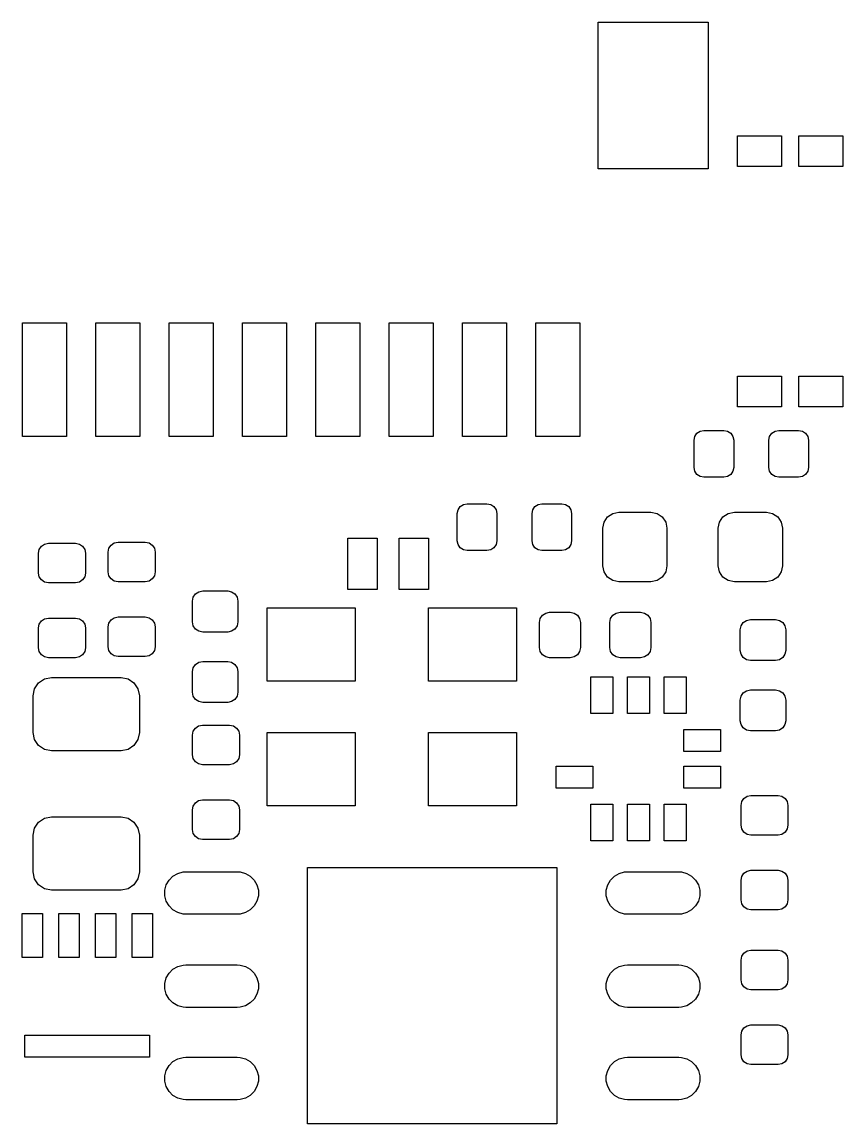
# Model space of a CAD drawing. Extents: x 49.4 to 78.6, y -125.1 to -97.7.
# Drawn here: x 59.25 to 70.45, y -113.29 to -98.26 of the extents above; entities that cross this region are included whole.
import ezdxf

# ---------------------------------------------------------------- set-up
doc = ezdxf.new("R2010")
doc.units = 0
doc.layers.add('BLACK', color=7, linetype='CONTINUOUS')

msp = doc.modelspace()

# ---------------------------------------------------------------- linework, layer by layer
at = {"layer": 'BLACK', "linetype": 'CONTINUOUS'}
for p, q in [((67.11, -100.26), (67.11, -98.26)), ((67.11, -98.26), (68.61, -98.26)), ((68.61, -98.26), (68.61, -100.26)), ((69.01, -100.23), (69.01, -99.81)), ((69.01, -99.81), (69.61, -99.81)), ((69.61, -99.81), (69.61, -100.23)), ((69.85, -100.23), (69.85, -99.81)), ((69.85, -99.81), (70.45, -99.81)), ((70.45, -99.81), (70.45, -100.23)), ((69.61, -100.23), (69.01, -100.23)), ((70.45, -100.23), (69.85, -100.23)), ((68.61, -100.26), (67.11, -100.26)), ((59.26, -103.915), (59.26, -102.365)), ((59.26, -102.365), (59.86, -102.365)), ((59.86, -102.365), (59.86, -103.915)), ((60.26, -103.915), (60.26, -102.365)), ((60.26, -102.365), (60.86, -102.365)), ((60.86, -102.365), (60.86, -103.915)), ((61.26, -103.915), (61.26, -102.365)), ((61.26, -102.365), (61.86, -102.365)), ((61.86, -102.365), (61.86, -103.915)), ((62.26, -103.915), (62.26, -102.365)), ((62.26, -102.365), (62.86, -102.365)), ((62.86, -102.365), (62.86, -103.915)), ((63.26, -103.915), (63.26, -102.365)), ((63.26, -102.365), (63.86, -102.365)), ((63.86, -102.365), (63.86, -103.915)), ((64.26, -103.915), (64.26, -102.365)), ((64.26, -102.365), (64.86, -102.365)), ((64.86, -102.365), (64.86, -103.915)), ((65.26, -103.915), (65.26, -102.365)), ((65.26, -102.365), (65.86, -102.365)), ((65.86, -102.365), (65.86, -103.915)), ((66.26, -103.915), (66.26, -102.365)), ((66.26, -102.365), (66.86, -102.365)), ((66.86, -102.365), (66.86, -103.915)), ((69.01, -103.51), (69.01, -103.09)), ((69.01, -103.09), (69.61, -103.09)), ((69.61, -103.09), (69.61, -103.51)), ((69.85, -103.51), (69.85, -103.09)), ((69.85, -103.09), (70.45, -103.09)), ((70.45, -103.09), (70.45, -103.51)), ((69.61, -103.51), (69.01, -103.51)), ((70.45, -103.51), (69.85, -103.51)), ((68.459541, -103.869541), (68.503338, -103.840276)), ((68.503338, -103.840276), (68.555, -103.83)), ((68.555, -103.83), (68.825, -103.83)), ((68.825, -103.83), (68.876662, -103.840276)), ((68.876662, -103.840276), (68.920459, -103.869541)), ((69.479541, -103.869541), (69.523338, -103.840276)), ((69.523338, -103.840276), (69.575, -103.83)), ((69.575, -103.83), (69.845, -103.83)), ((69.845, -103.83), (69.896662, -103.840276)), ((69.896662, -103.840276), (69.940459, -103.869541)), ((59.86, -103.915), (59.26, -103.915)), ((60.86, -103.915), (60.26, -103.915)), ((61.86, -103.915), (61.26, -103.915)), ((62.86, -103.915), (62.26, -103.915)), ((63.86, -103.915), (63.26, -103.915)), ((64.86, -103.915), (64.26, -103.915)), ((65.86, -103.915), (65.26, -103.915)), ((66.86, -103.915), (66.26, -103.915)), ((68.42, -103.965), (68.430276, -103.913338)), ((68.42, -104.335), (68.42, -103.965)), ((68.430276, -103.913338), (68.459541, -103.869541)), ((68.920459, -103.869541), (68.949724, -103.913338)), ((68.949724, -103.913338), (68.96, -103.965)), ((68.96, -103.965), (68.96, -104.335)), ((69.44, -103.965), (69.450276, -103.913338)), ((69.44, -104.335), (69.44, -103.965)), ((69.450276, -103.913338), (69.479541, -103.869541)), ((69.940459, -103.869541), (69.969724, -103.913338)), ((69.969724, -103.913338), (69.98, -103.965)), ((69.98, -103.965), (69.98, -104.335)), ((68.430276, -104.386662), (68.42, -104.335)), ((68.459541, -104.430459), (68.430276, -104.386662)), ((68.503338, -104.459724), (68.459541, -104.430459)), ((68.920459, -104.430459), (68.876662, -104.459724)), ((68.949724, -104.386662), (68.920459, -104.430459)), ((68.96, -104.335), (68.949724, -104.386662)), ((69.450276, -104.386662), (69.44, -104.335)), ((69.479541, -104.430459), (69.450276, -104.386662)), ((69.523338, -104.459724), (69.479541, -104.430459)), ((69.940459, -104.430459), (69.896662, -104.459724)), ((69.969724, -104.386662), (69.940459, -104.430459)), ((69.98, -104.335), (69.969724, -104.386662)), ((68.555, -104.47), (68.503338, -104.459724)), ((68.825, -104.47), (68.555, -104.47)), ((68.876662, -104.459724), (68.825, -104.47)), ((69.575, -104.47), (69.523338, -104.459724)), ((69.845, -104.47), (69.575, -104.47)), ((69.896662, -104.459724), (69.845, -104.47)), ((65.200276, -104.913338), (65.229541, -104.869541)), ((65.229541, -104.869541), (65.273338, -104.840276)), ((65.273338, -104.840276), (65.325, -104.83)), ((65.325, -104.83), (65.595, -104.83)), ((65.595, -104.83), (65.646662, -104.840276)), ((65.646662, -104.840276), (65.690459, -104.869541)), ((65.690459, -104.869541), (65.719724, -104.913338)), ((66.220276, -104.913338), (66.249541, -104.869541)), ((66.249541, -104.869541), (66.293338, -104.840276)), ((66.293338, -104.840276), (66.345, -104.83)), ((66.345, -104.83), (66.615, -104.83)), ((66.615, -104.83), (66.666662, -104.840276)), ((66.666662, -104.840276), (66.710459, -104.869541)), ((66.710459, -104.869541), (66.739724, -104.913338)), ((65.19, -104.965), (65.200276, -104.913338)), ((65.19, -105.335), (65.19, -104.965)), ((65.719724, -104.913338), (65.73, -104.965)), ((65.73, -104.965), (65.73, -105.335)), ((66.21, -104.965), (66.220276, -104.913338)), ((66.21, -105.335), (66.21, -104.965)), ((66.739724, -104.913338), (66.75, -104.965)), ((66.75, -104.965), (66.75, -105.335)), ((67.191651, -105.080038), (67.23907, -105.00907)), ((67.23907, -105.00907), (67.310038, -104.961651)), ((67.310038, -104.961651), (67.39375, -104.945)), ((67.39375, -104.945), (67.83125, -104.945)), ((67.83125, -104.945), (67.914962, -104.961651)), ((67.914962, -104.961651), (67.98593, -105.00907)), ((67.98593, -105.00907), (68.033349, -105.080038)), ((68.766651, -105.080038), (68.81407, -105.00907)), ((68.81407, -105.00907), (68.885038, -104.961651)), ((68.885038, -104.961651), (68.96875, -104.945)), ((68.96875, -104.945), (69.40625, -104.945)), ((69.40625, -104.945), (69.489962, -104.961651)), ((69.489962, -104.961651), (69.56093, -105.00907)), ((69.56093, -105.00907), (69.608349, -105.080038)), ((67.175, -105.16375), (67.191651, -105.080038)), ((67.175, -105.67625), (67.175, -105.16375)), ((68.033349, -105.080038), (68.05, -105.16375)), ((68.05, -105.16375), (68.05, -105.67625)), ((68.75, -105.16375), (68.766651, -105.080038)), ((68.75, -105.67625), (68.75, -105.16375)), ((69.608349, -105.080038), (69.625, -105.16375)), ((69.625, -105.16375), (69.625, -105.67625)), ((60.513338, -105.365276), (60.565, -105.355)), ((60.565, -105.355), (60.935, -105.355)), ((60.935, -105.355), (60.986662, -105.365276)), ((63.7, -106), (63.7, -105.3)), ((63.7, -105.3), (64.1, -105.3)), ((64.1, -105.3), (64.1, -106)), ((64.4, -106), (64.4, -105.3)), ((64.4, -105.3), (64.8, -105.3)), ((64.8, -105.3), (64.8, -106)), ((65.200276, -105.386662), (65.19, -105.335)), ((65.73, -105.335), (65.719724, -105.386662)), ((66.220276, -105.386662), (66.21, -105.335)), ((66.75, -105.335), (66.739724, -105.386662)), ((59.48, -105.505), (59.490276, -105.453338)), ((59.48, -105.775), (59.48, -105.505)), ((59.490276, -105.453338), (59.519541, -105.409541)), ((59.519541, -105.409541), (59.563338, -105.380276)), ((59.563338, -105.380276), (59.615, -105.37)), ((59.615, -105.37), (59.985, -105.37)), ((59.985, -105.37), (60.036662, -105.380276)), ((60.036662, -105.380276), (60.080459, -105.409541)), ((60.080459, -105.409541), (60.109724, -105.453338)), ((60.109724, -105.453338), (60.12, -105.505)), ((60.12, -105.505), (60.12, -105.775)), ((60.43, -105.49), (60.440276, -105.438338)), ((60.43, -105.76), (60.43, -105.49)), ((60.440276, -105.438338), (60.469541, -105.394541)), ((60.469541, -105.394541), (60.513338, -105.365276)), ((60.986662, -105.365276), (61.030459, -105.394541)), ((61.030459, -105.394541), (61.059724, -105.438338)), ((61.059724, -105.438338), (61.07, -105.49)), ((61.07, -105.49), (61.07, -105.76)), ((65.229541, -105.430459), (65.200276, -105.386662)), ((65.273338, -105.459724), (65.229541, -105.430459)), ((65.325, -105.47), (65.273338, -105.459724)), ((65.595, -105.47), (65.325, -105.47)), ((65.646662, -105.459724), (65.595, -105.47)), ((65.690459, -105.430459), (65.646662, -105.459724)), ((65.719724, -105.386662), (65.690459, -105.430459)), ((66.249541, -105.430459), (66.220276, -105.386662)), ((66.293338, -105.459724), (66.249541, -105.430459)), ((66.345, -105.47), (66.293338, -105.459724)), ((66.615, -105.47), (66.345, -105.47)), ((66.666662, -105.459724), (66.615, -105.47)), ((66.710459, -105.430459), (66.666662, -105.459724)), ((66.739724, -105.386662), (66.710459, -105.430459)), ((59.490276, -105.826662), (59.48, -105.775)), ((60.12, -105.775), (60.109724, -105.826662)), ((60.440276, -105.811662), (60.43, -105.76)), ((61.07, -105.76), (61.059724, -105.811662)), ((67.191651, -105.759962), (67.175, -105.67625)), ((67.23907, -105.83093), (67.191651, -105.759962)), ((68.033349, -105.759962), (67.98593, -105.83093)), ((68.05, -105.67625), (68.033349, -105.759962)), ((68.766651, -105.759962), (68.75, -105.67625)), ((68.81407, -105.83093), (68.766651, -105.759962)), ((69.608349, -105.759962), (69.56093, -105.83093)), ((69.625, -105.67625), (69.608349, -105.759962)), ((59.519541, -105.870459), (59.490276, -105.826662)), ((59.563338, -105.899724), (59.519541, -105.870459)), ((59.615, -105.91), (59.563338, -105.899724)), ((59.985, -105.91), (59.615, -105.91)), ((60.036662, -105.899724), (59.985, -105.91)), ((60.080459, -105.870459), (60.036662, -105.899724)), ((60.109724, -105.826662), (60.080459, -105.870459)), ((60.469541, -105.855459), (60.440276, -105.811662)), ((60.513338, -105.884724), (60.469541, -105.855459)), ((60.565, -105.895), (60.513338, -105.884724)), ((60.935, -105.895), (60.565, -105.895)), ((60.986662, -105.884724), (60.935, -105.895)), ((61.030459, -105.855459), (60.986662, -105.884724)), ((61.059724, -105.811662), (61.030459, -105.855459)), ((67.310038, -105.878349), (67.23907, -105.83093)), ((67.39375, -105.895), (67.310038, -105.878349)), ((67.83125, -105.895), (67.39375, -105.895)), ((67.914962, -105.878349), (67.83125, -105.895)), ((67.98593, -105.83093), (67.914962, -105.878349)), ((68.885038, -105.878349), (68.81407, -105.83093)), ((68.96875, -105.895), (68.885038, -105.878349)), ((69.40625, -105.895), (68.96875, -105.895)), ((69.489962, -105.878349), (69.40625, -105.895)), ((69.56093, -105.83093), (69.489962, -105.878349)), ((61.58, -106.16), (61.590657, -106.106424)), ((61.590657, -106.106424), (61.621005, -106.061005)), ((61.621005, -106.061005), (61.666424, -106.030657)), ((61.666424, -106.030657), (61.72, -106.02)), ((61.72, -106.02), (62.06, -106.02)), ((62.06, -106.02), (62.113576, -106.030657)), ((62.113576, -106.030657), (62.158995, -106.061005)), ((62.158995, -106.061005), (62.189343, -106.106424)), ((62.189343, -106.106424), (62.2, -106.16)), ((64.1, -106), (63.7, -106)), ((64.8, -106), (64.4, -106)), ((61.58, -106.44), (61.58, -106.16)), ((62.2, -106.16), (62.2, -106.44)), ((62.6, -107.25), (62.6, -106.25)), ((62.6, -106.25), (63.8, -106.25)), ((63.8, -106.25), (63.8, -107.25)), ((64.8, -107.25), (64.8, -106.25)), ((64.8, -106.25), (66, -106.25)), ((66, -106.25), (66, -107.25)), ((59.519541, -106.429541), (59.563338, -106.400276)), ((59.563338, -106.400276), (59.615, -106.39)), ((59.615, -106.39), (59.985, -106.39)), ((59.985, -106.39), (60.036662, -106.400276)), ((60.036662, -106.400276), (60.080459, -106.429541)), ((60.469541, -106.414541), (60.513338, -106.385276)), ((60.513338, -106.385276), (60.565, -106.375)), ((60.565, -106.375), (60.935, -106.375)), ((60.935, -106.375), (60.986662, -106.385276)), ((60.986662, -106.385276), (61.030459, -106.414541)), ((66.31, -106.45), (66.320657, -106.396424)), ((66.320657, -106.396424), (66.351005, -106.351005)), ((66.351005, -106.351005), (66.396424, -106.320657)), ((66.396424, -106.320657), (66.45, -106.31)), ((66.45, -106.31), (66.73, -106.31)), ((66.73, -106.31), (66.783576, -106.320657)), ((66.783576, -106.320657), (66.828995, -106.351005)), ((66.828995, -106.351005), (66.859343, -106.396424)), ((66.859343, -106.396424), (66.87, -106.45)), ((67.27, -106.45), (67.280657, -106.396424)), ((67.280657, -106.396424), (67.311005, -106.351005)), ((67.311005, -106.351005), (67.356424, -106.320657)), ((67.356424, -106.320657), (67.41, -106.31)), ((67.41, -106.31), (67.69, -106.31)), ((67.69, -106.31), (67.743576, -106.320657)), ((67.743576, -106.320657), (67.788995, -106.351005)), ((67.788995, -106.351005), (67.819343, -106.396424)), ((67.819343, -106.396424), (67.83, -106.45)), ((69.136424, -106.420657), (69.19, -106.41)), ((69.19, -106.41), (69.53, -106.41)), ((69.53, -106.41), (69.583576, -106.420657)), ((59.48, -106.525), (59.490276, -106.473338)), ((59.48, -106.795), (59.48, -106.525)), ((59.490276, -106.473338), (59.519541, -106.429541)), ((60.080459, -106.429541), (60.109724, -106.473338)), ((60.109724, -106.473338), (60.12, -106.525)), ((60.12, -106.525), (60.12, -106.795)), ((60.43, -106.51), (60.440276, -106.458338)), ((60.43, -106.78), (60.43, -106.51)), ((60.440276, -106.458338), (60.469541, -106.414541)), ((61.030459, -106.414541), (61.059724, -106.458338)), ((61.059724, -106.458338), (61.07, -106.51)), ((61.07, -106.51), (61.07, -106.78)), ((61.590657, -106.493576), (61.58, -106.44)), ((61.621005, -106.538995), (61.590657, -106.493576)), ((61.666424, -106.569343), (61.621005, -106.538995)), ((62.158995, -106.538995), (62.113576, -106.569343)), ((62.189343, -106.493576), (62.158995, -106.538995)), ((62.2, -106.44), (62.189343, -106.493576)), ((66.31, -106.79), (66.31, -106.45)), ((66.87, -106.45), (66.87, -106.79)), ((67.27, -106.79), (67.27, -106.45)), ((67.83, -106.45), (67.83, -106.79)), ((69.05, -106.55), (69.060657, -106.496424)), ((69.05, -106.83), (69.05, -106.55)), ((69.060657, -106.496424), (69.091005, -106.451005)), ((69.091005, -106.451005), (69.136424, -106.420657)), ((69.583576, -106.420657), (69.628995, -106.451005)), ((69.628995, -106.451005), (69.659343, -106.496424)), ((69.659343, -106.496424), (69.67, -106.55)), ((69.67, -106.55), (69.67, -106.83)), ((61.72, -106.58), (61.666424, -106.569343)), ((62.06, -106.58), (61.72, -106.58)), ((62.113576, -106.569343), (62.06, -106.58)), ((59.490276, -106.846662), (59.48, -106.795)), ((59.519541, -106.890459), (59.490276, -106.846662)), ((60.109724, -106.846662), (60.080459, -106.890459)), ((60.12, -106.795), (60.109724, -106.846662)), ((60.440276, -106.831662), (60.43, -106.78)), ((60.469541, -106.875459), (60.440276, -106.831662)), ((61.059724, -106.831662), (61.030459, -106.875459)), ((61.07, -106.78), (61.059724, -106.831662)), ((66.320657, -106.843576), (66.31, -106.79)), ((66.351005, -106.888995), (66.320657, -106.843576)), ((66.859343, -106.843576), (66.828995, -106.888995)), ((66.87, -106.79), (66.859343, -106.843576)), ((67.280657, -106.843576), (67.27, -106.79)), ((67.311005, -106.888995), (67.280657, -106.843576)), ((67.819343, -106.843576), (67.788995, -106.888995)), ((67.83, -106.79), (67.819343, -106.843576)), ((69.060657, -106.883576), (69.05, -106.83)), ((69.67, -106.83), (69.659343, -106.883576)), ((59.563338, -106.919724), (59.519541, -106.890459)), ((59.615, -106.93), (59.563338, -106.919724)), ((59.985, -106.93), (59.615, -106.93)), ((60.036662, -106.919724), (59.985, -106.93)), ((60.080459, -106.890459), (60.036662, -106.919724)), ((60.513338, -106.904724), (60.469541, -106.875459)), ((60.565, -106.915), (60.513338, -106.904724)), ((60.935, -106.915), (60.565, -106.915)), ((60.986662, -106.904724), (60.935, -106.915)), ((61.030459, -106.875459), (60.986662, -106.904724)), ((61.621005, -107.021005), (61.666424, -106.990657)), ((61.666424, -106.990657), (61.72, -106.98)), ((61.72, -106.98), (62.06, -106.98)), ((62.06, -106.98), (62.113576, -106.990657)), ((62.113576, -106.990657), (62.158995, -107.021005)), ((66.396424, -106.919343), (66.351005, -106.888995)), ((66.45, -106.93), (66.396424, -106.919343)), ((66.73, -106.93), (66.45, -106.93)), ((66.783576, -106.919343), (66.73, -106.93)), ((66.828995, -106.888995), (66.783576, -106.919343)), ((67.356424, -106.919343), (67.311005, -106.888995)), ((67.41, -106.93), (67.356424, -106.919343)), ((67.69, -106.93), (67.41, -106.93)), ((67.743576, -106.919343), (67.69, -106.93)), ((67.788995, -106.888995), (67.743576, -106.919343)), ((69.091005, -106.928995), (69.060657, -106.883576)), ((69.136424, -106.959343), (69.091005, -106.928995)), ((69.19, -106.97), (69.136424, -106.959343)), ((69.53, -106.97), (69.19, -106.97)), ((69.583576, -106.959343), (69.53, -106.97)), ((69.628995, -106.928995), (69.583576, -106.959343)), ((69.659343, -106.883576), (69.628995, -106.928995)), ((61.58, -107.12), (61.590657, -107.066424)), ((61.58, -107.4), (61.58, -107.12)), ((61.590657, -107.066424), (61.621005, -107.021005)), ((62.158995, -107.021005), (62.189343, -107.066424)), ((62.189343, -107.066424), (62.2, -107.12)), ((62.2, -107.12), (62.2, -107.4)), ((59.42403, -107.354329), (59.478223, -107.273223)), ((59.478223, -107.273223), (59.559329, -107.21903)), ((59.559329, -107.21903), (59.655, -107.2)), ((59.655, -107.2), (60.605, -107.2)), ((60.605, -107.2), (60.700671, -107.21903)), ((60.700671, -107.21903), (60.781777, -107.273223)), ((60.781777, -107.273223), (60.83597, -107.354329)), ((63.8, -107.25), (62.6, -107.25)), ((66, -107.25), (64.8, -107.25)), ((67.01, -107.69), (67.01, -107.19)), ((67.01, -107.19), (67.31, -107.19)), ((67.31, -107.19), (67.31, -107.69)), ((67.51, -107.69), (67.51, -107.19)), ((67.51, -107.19), (67.81, -107.19)), ((67.81, -107.19), (67.81, -107.69)), ((68.01, -107.69), (68.01, -107.19)), ((68.01, -107.19), (68.31, -107.19)), ((68.31, -107.19), (68.31, -107.69)), ((59.405, -107.45), (59.42403, -107.354329)), ((59.405, -107.95), (59.405, -107.45)), ((60.83597, -107.354329), (60.855, -107.45)), ((60.855, -107.45), (60.855, -107.95)), ((61.590657, -107.453576), (61.58, -107.4)), ((61.621005, -107.498995), (61.590657, -107.453576)), ((62.189343, -107.453576), (62.158995, -107.498995)), ((62.2, -107.4), (62.189343, -107.453576)), ((69.05, -107.51), (69.060657, -107.456424)), ((69.060657, -107.456424), (69.091005, -107.411005)), ((69.091005, -107.411005), (69.136424, -107.380657)), ((69.136424, -107.380657), (69.19, -107.37)), ((69.19, -107.37), (69.53, -107.37)), ((69.53, -107.37), (69.583576, -107.380657)), ((69.583576, -107.380657), (69.628995, -107.411005)), ((69.628995, -107.411005), (69.659343, -107.456424)), ((69.659343, -107.456424), (69.67, -107.51)), ((61.666424, -107.529343), (61.621005, -107.498995)), ((61.72, -107.54), (61.666424, -107.529343)), ((62.06, -107.54), (61.72, -107.54)), ((62.113576, -107.529343), (62.06, -107.54)), ((62.158995, -107.498995), (62.113576, -107.529343)), ((69.05, -107.79), (69.05, -107.51)), ((69.67, -107.51), (69.67, -107.79)), ((67.31, -107.69), (67.01, -107.69)), ((67.81, -107.69), (67.51, -107.69)), ((68.31, -107.69), (68.01, -107.69)), ((61.590276, -107.933338), (61.619541, -107.889541)), ((61.619541, -107.889541), (61.663338, -107.860276)), ((61.663338, -107.860276), (61.715, -107.85)), ((61.715, -107.85), (62.085, -107.85)), ((62.085, -107.85), (62.136662, -107.860276)), ((62.136662, -107.860276), (62.180459, -107.889541)), ((62.180459, -107.889541), (62.209724, -107.933338)), ((68.28, -108.21), (68.28, -107.91)), ((68.28, -107.91), (68.78, -107.91)), ((68.78, -107.91), (68.78, -108.21)), ((69.060657, -107.843576), (69.05, -107.79)), ((69.091005, -107.888995), (69.060657, -107.843576)), ((69.136424, -107.919343), (69.091005, -107.888995)), ((69.628995, -107.888995), (69.583576, -107.919343)), ((69.659343, -107.843576), (69.628995, -107.888995)), ((69.67, -107.79), (69.659343, -107.843576)), ((59.42403, -108.045671), (59.405, -107.95)), ((59.478223, -108.126777), (59.42403, -108.045671)), ((60.83597, -108.045671), (60.781777, -108.126777)), ((60.855, -107.95), (60.83597, -108.045671)), ((61.58, -107.985), (61.590276, -107.933338)), ((61.58, -108.255), (61.58, -107.985)), ((62.209724, -107.933338), (62.22, -107.985)), ((62.22, -107.985), (62.22, -108.255)), ((62.6, -108.95), (62.6, -107.95)), ((62.6, -107.95), (63.8, -107.95)), ((63.8, -107.95), (63.8, -108.95)), ((64.8, -108.95), (64.8, -107.95)), ((64.8, -107.95), (66, -107.95)), ((66, -107.95), (66, -108.95)), ((69.19, -107.93), (69.136424, -107.919343)), ((69.53, -107.93), (69.19, -107.93)), ((69.583576, -107.919343), (69.53, -107.93)), ((59.559329, -108.18097), (59.478223, -108.126777)), ((59.655, -108.2), (59.559329, -108.18097)), ((60.605, -108.2), (59.655, -108.2)), ((60.700671, -108.18097), (60.605, -108.2)), ((60.781777, -108.126777), (60.700671, -108.18097)), ((68.78, -108.21), (68.28, -108.21)), ((61.590276, -108.306662), (61.58, -108.255)), ((61.619541, -108.350459), (61.590276, -108.306662)), ((61.663338, -108.379724), (61.619541, -108.350459)), ((62.180459, -108.350459), (62.136662, -108.379724)), ((62.209724, -108.306662), (62.180459, -108.350459)), ((62.22, -108.255), (62.209724, -108.306662)), ((61.715, -108.39), (61.663338, -108.379724)), ((62.085, -108.39), (61.715, -108.39)), ((62.136662, -108.379724), (62.085, -108.39)), ((66.54, -108.71), (66.54, -108.41)), ((66.54, -108.41), (67.04, -108.41)), ((67.04, -108.41), (67.04, -108.71)), ((68.28, -108.71), (68.28, -108.41)), ((68.28, -108.41), (68.78, -108.41)), ((68.78, -108.41), (68.78, -108.71)), ((67.04, -108.71), (66.54, -108.71)), ((68.78, -108.71), (68.28, -108.71)), ((69.143338, -108.820276), (69.195, -108.81)), ((69.195, -108.81), (69.565, -108.81)), ((69.565, -108.81), (69.616662, -108.820276)), ((61.58, -109.005), (61.590276, -108.953338)), ((61.590276, -108.953338), (61.619541, -108.909541)), ((61.619541, -108.909541), (61.663338, -108.880276)), ((61.663338, -108.880276), (61.715, -108.87)), ((61.715, -108.87), (62.085, -108.87)), ((62.085, -108.87), (62.136662, -108.880276)), ((62.136662, -108.880276), (62.180459, -108.909541)), ((62.180459, -108.909541), (62.209724, -108.953338)), ((62.209724, -108.953338), (62.22, -109.005)), ((63.8, -108.95), (62.6, -108.95)), ((66, -108.95), (64.8, -108.95)), ((67.01, -109.43), (67.01, -108.93)), ((67.01, -108.93), (67.31, -108.93)), ((67.31, -108.93), (67.31, -109.43)), ((67.51, -109.43), (67.51, -108.93)), ((67.51, -108.93), (67.81, -108.93)), ((67.81, -108.93), (67.81, -109.43)), ((68.01, -109.43), (68.01, -108.93)), ((68.01, -108.93), (68.31, -108.93)), ((68.31, -108.93), (68.31, -109.43)), ((69.06, -108.945), (69.070276, -108.893338)), ((69.06, -109.215), (69.06, -108.945)), ((69.070276, -108.893338), (69.099541, -108.849541)), ((69.099541, -108.849541), (69.143338, -108.820276)), ((69.616662, -108.820276), (69.660459, -108.849541)), ((69.660459, -108.849541), (69.689724, -108.893338)), ((69.689724, -108.893338), (69.7, -108.945)), ((69.7, -108.945), (69.7, -109.215)), ((59.559329, -109.11903), (59.655, -109.1)), ((59.655, -109.1), (60.605, -109.1)), ((60.605, -109.1), (60.700671, -109.11903)), ((61.58, -109.275), (61.58, -109.005)), ((62.22, -109.005), (62.22, -109.275)), ((59.405, -109.35), (59.42403, -109.254329)), ((59.42403, -109.254329), (59.478223, -109.173223)), ((59.478223, -109.173223), (59.559329, -109.11903)), ((60.700671, -109.11903), (60.781777, -109.173223)), ((60.781777, -109.173223), (60.83597, -109.254329)), ((60.83597, -109.254329), (60.855, -109.35)), ((69.070276, -109.266662), (69.06, -109.215)), ((69.099541, -109.310459), (69.070276, -109.266662)), ((69.689724, -109.266662), (69.660459, -109.310459)), ((69.7, -109.215), (69.689724, -109.266662)), ((59.405, -109.85), (59.405, -109.35)), ((60.855, -109.35), (60.855, -109.85)), ((61.590276, -109.326662), (61.58, -109.275)), ((61.619541, -109.370459), (61.590276, -109.326662)), ((61.663338, -109.399724), (61.619541, -109.370459)), ((61.715, -109.41), (61.663338, -109.399724)), ((62.085, -109.41), (61.715, -109.41)), ((62.136662, -109.399724), (62.085, -109.41)), ((62.180459, -109.370459), (62.136662, -109.399724)), ((62.209724, -109.326662), (62.180459, -109.370459)), ((62.22, -109.275), (62.209724, -109.326662)), ((69.143338, -109.339724), (69.099541, -109.310459)), ((69.195, -109.35), (69.143338, -109.339724)), ((69.565, -109.35), (69.195, -109.35)), ((69.616662, -109.339724), (69.565, -109.35)), ((69.660459, -109.310459), (69.616662, -109.339724)), ((67.31, -109.43), (67.01, -109.43)), ((67.81, -109.43), (67.51, -109.43)), ((68.31, -109.43), (68.01, -109.43)), ((59.42403, -109.945671), (59.405, -109.85)), ((60.855, -109.85), (60.83597, -109.945671)), ((61.379022, -109.872075), (61.452147, -109.852481)), ((61.452147, -109.852481), (61.49, -109.85)), ((61.49, -109.85), (62.19, -109.85)), ((62.19, -109.85), (62.227853, -109.852481)), ((62.227853, -109.852481), (62.300978, -109.872075)), ((63.15, -113.29), (63.15, -109.79)), ((63.15, -109.79), (66.55, -109.79)), ((66.55, -109.79), (66.55, -113.29)), ((67.399022, -109.872075), (67.472147, -109.852481)), ((67.472147, -109.852481), (67.51, -109.85)), ((67.51, -109.85), (68.21, -109.85)), ((68.21, -109.85), (68.247853, -109.852481)), ((68.247853, -109.852481), (68.320978, -109.872075)), ((69.099541, -109.869541), (69.143338, -109.840276)), ((69.143338, -109.840276), (69.195, -109.83)), ((69.195, -109.83), (69.565, -109.83)), ((69.565, -109.83), (69.616662, -109.840276)), ((69.616662, -109.840276), (69.660459, -109.869541)), ((59.478223, -110.026777), (59.42403, -109.945671)), ((60.83597, -109.945671), (60.781777, -110.026777)), ((61.222075, -110.029022), (61.259928, -109.963459)), ((61.259928, -109.963459), (61.313459, -109.909928)), ((61.313459, -109.909928), (61.379022, -109.872075)), ((62.300978, -109.872075), (62.366541, -109.909928)), ((62.366541, -109.909928), (62.420072, -109.963459)), ((62.420072, -109.963459), (62.457925, -110.029022)), ((67.242075, -110.029022), (67.279928, -109.963459)), ((67.279928, -109.963459), (67.333459, -109.909928)), ((67.333459, -109.909928), (67.399022, -109.872075)), ((68.320978, -109.872075), (68.386541, -109.909928)), ((68.386541, -109.909928), (68.440072, -109.963459)), ((68.440072, -109.963459), (68.477925, -110.029022)), ((69.06, -109.965), (69.070276, -109.913338)), ((69.06, -110.235), (69.06, -109.965)), ((69.070276, -109.913338), (69.099541, -109.869541)), ((69.660459, -109.869541), (69.689724, -109.913338)), ((69.689724, -109.913338), (69.7, -109.965)), ((69.7, -109.965), (69.7, -110.235)), ((59.559329, -110.08097), (59.478223, -110.026777)), ((59.655, -110.1), (59.559329, -110.08097)), ((60.605, -110.1), (59.655, -110.1)), ((60.700671, -110.08097), (60.605, -110.1)), ((60.781777, -110.026777), (60.700671, -110.08097)), ((61.202481, -110.102147), (61.222075, -110.029022)), ((61.202481, -110.177853), (61.202481, -110.102147)), ((62.457925, -110.029022), (62.477519, -110.102147)), ((62.477519, -110.102147), (62.477519, -110.177853)), ((67.222481, -110.102147), (67.242075, -110.029022)), ((67.222481, -110.177853), (67.222481, -110.102147)), ((68.477925, -110.029022), (68.497519, -110.102147)), ((68.497519, -110.102147), (68.497519, -110.177853)), ((61.222075, -110.250978), (61.202481, -110.177853)), ((61.259928, -110.316541), (61.222075, -110.250978)), ((61.313459, -110.370072), (61.259928, -110.316541)), ((62.420072, -110.316541), (62.366541, -110.370072)), ((62.457925, -110.250978), (62.420072, -110.316541)), ((62.477519, -110.177853), (62.457925, -110.250978)), ((67.242075, -110.250978), (67.222481, -110.177853)), ((67.279928, -110.316541), (67.242075, -110.250978)), ((67.333459, -110.370072), (67.279928, -110.316541)), ((68.440072, -110.316541), (68.386541, -110.370072)), ((68.477925, -110.250978), (68.440072, -110.316541)), ((68.497519, -110.177853), (68.477925, -110.250978)), ((69.070276, -110.286662), (69.06, -110.235)), ((69.099541, -110.330459), (69.070276, -110.286662)), ((69.689724, -110.286662), (69.660459, -110.330459)), ((69.7, -110.235), (69.689724, -110.286662)), ((59.255, -111.02), (59.255, -110.42)), ((59.255, -110.42), (59.535, -110.42)), ((59.535, -110.42), (59.535, -111.02)), ((59.755, -111.02), (59.755, -110.42)), ((59.755, -110.42), (60.035, -110.42)), ((60.035, -110.42), (60.035, -111.02)), ((60.255, -111.02), (60.255, -110.42)), ((60.255, -110.42), (60.535, -110.42)), ((60.535, -110.42), (60.535, -111.02)), ((60.755, -111.02), (60.755, -110.42)), ((60.755, -110.42), (61.035, -110.42)), ((61.035, -110.42), (61.035, -111.02)), ((61.379022, -110.407925), (61.313459, -110.370072)), ((61.452147, -110.427519), (61.379022, -110.407925)), ((61.49, -110.43), (61.452147, -110.427519)), ((62.19, -110.43), (61.49, -110.43)), ((62.227853, -110.427519), (62.19, -110.43)), ((62.300978, -110.407925), (62.227853, -110.427519)), ((62.366541, -110.370072), (62.300978, -110.407925)), ((67.399022, -110.407925), (67.333459, -110.370072)), ((67.472147, -110.427519), (67.399022, -110.407925)), ((67.51, -110.43), (67.472147, -110.427519)), ((68.21, -110.43), (67.51, -110.43)), ((68.247853, -110.427519), (68.21, -110.43)), ((68.320978, -110.407925), (68.247853, -110.427519)), ((68.386541, -110.370072), (68.320978, -110.407925)), ((69.143338, -110.359724), (69.099541, -110.330459)), ((69.195, -110.37), (69.143338, -110.359724)), ((69.565, -110.37), (69.195, -110.37)), ((69.616662, -110.359724), (69.565, -110.37)), ((69.660459, -110.330459), (69.616662, -110.359724)), ((69.143338, -110.930276), (69.195, -110.92)), ((69.195, -110.92), (69.565, -110.92)), ((69.565, -110.92), (69.616662, -110.930276)), ((59.535, -111.02), (59.255, -111.02)), ((60.035, -111.02), (59.755, -111.02)), ((60.535, -111.02), (60.255, -111.02)), ((61.035, -111.02), (60.755, -111.02)), ((69.06, -111.055), (69.070276, -111.003338)), ((69.06, -111.325), (69.06, -111.055)), ((69.070276, -111.003338), (69.099541, -110.959541)), ((69.099541, -110.959541), (69.143338, -110.930276)), ((69.616662, -110.930276), (69.660459, -110.959541)), ((69.660459, -110.959541), (69.689724, -111.003338)), ((69.689724, -111.003338), (69.7, -111.055)), ((69.7, -111.055), (69.7, -111.325)), ((61.259928, -111.233459), (61.313459, -111.179928)), ((61.313459, -111.179928), (61.379022, -111.142075)), ((61.379022, -111.142075), (61.452147, -111.122481)), ((61.452147, -111.122481), (61.49, -111.12)), ((61.49, -111.12), (62.19, -111.12)), ((62.19, -111.12), (62.227853, -111.122481)), ((62.227853, -111.122481), (62.300978, -111.142075)), ((62.300978, -111.142075), (62.366541, -111.179928)), ((62.366541, -111.179928), (62.420072, -111.233459)), ((67.279928, -111.233459), (67.333459, -111.179928)), ((67.333459, -111.179928), (67.399022, -111.142075)), ((67.399022, -111.142075), (67.472147, -111.122481)), ((67.472147, -111.122481), (67.51, -111.12)), ((67.51, -111.12), (68.21, -111.12)), ((68.21, -111.12), (68.247853, -111.122481)), ((68.247853, -111.122481), (68.320978, -111.142075)), ((68.320978, -111.142075), (68.386541, -111.179928)), ((68.386541, -111.179928), (68.440072, -111.233459)), ((61.202481, -111.372147), (61.222075, -111.299022)), ((61.202481, -111.447853), (61.202481, -111.372147)), ((61.222075, -111.299022), (61.259928, -111.233459)), ((62.420072, -111.233459), (62.457925, -111.299022)), ((62.457925, -111.299022), (62.477519, -111.372147)), ((62.477519, -111.372147), (62.477519, -111.447853)), ((67.222481, -111.372147), (67.242075, -111.299022)), ((67.222481, -111.447853), (67.222481, -111.372147)), ((67.242075, -111.299022), (67.279928, -111.233459)), ((68.440072, -111.233459), (68.477925, -111.299022)), ((68.477925, -111.299022), (68.497519, -111.372147)), ((68.497519, -111.372147), (68.497519, -111.447853)), ((69.070276, -111.376662), (69.06, -111.325)), ((69.7, -111.325), (69.689724, -111.376662)), ((61.222075, -111.520978), (61.202481, -111.447853)), ((61.259928, -111.586541), (61.222075, -111.520978)), ((62.457925, -111.520978), (62.420072, -111.586541)), ((62.477519, -111.447853), (62.457925, -111.520978)), ((67.242075, -111.520978), (67.222481, -111.447853)), ((67.279928, -111.586541), (67.242075, -111.520978)), ((68.477925, -111.520978), (68.440072, -111.586541)), ((68.497519, -111.447853), (68.477925, -111.520978)), ((69.099541, -111.420459), (69.070276, -111.376662)), ((69.143338, -111.449724), (69.099541, -111.420459)), ((69.195, -111.46), (69.143338, -111.449724)), ((69.565, -111.46), (69.195, -111.46)), ((69.616662, -111.449724), (69.565, -111.46)), ((69.660459, -111.420459), (69.616662, -111.449724)), ((69.689724, -111.376662), (69.660459, -111.420459)), ((61.313459, -111.640072), (61.259928, -111.586541)), ((61.379022, -111.677925), (61.313459, -111.640072)), ((62.366541, -111.640072), (62.300978, -111.677925)), ((62.420072, -111.586541), (62.366541, -111.640072)), ((67.333459, -111.640072), (67.279928, -111.586541)), ((67.399022, -111.677925), (67.333459, -111.640072)), ((68.386541, -111.640072), (68.320978, -111.677925)), ((68.440072, -111.586541), (68.386541, -111.640072)), ((61.452147, -111.697519), (61.379022, -111.677925)), ((61.49, -111.7), (61.452147, -111.697519)), ((62.19, -111.7), (61.49, -111.7)), ((62.227853, -111.697519), (62.19, -111.7)), ((62.300978, -111.677925), (62.227853, -111.697519)), ((67.472147, -111.697519), (67.399022, -111.677925)), ((67.51, -111.7), (67.472147, -111.697519)), ((68.21, -111.7), (67.51, -111.7)), ((68.247853, -111.697519), (68.21, -111.7)), ((68.320978, -111.677925), (68.247853, -111.697519)), ((69.099541, -111.979541), (69.143338, -111.950276)), ((69.143338, -111.950276), (69.195, -111.94)), ((69.195, -111.94), (69.565, -111.94)), ((69.565, -111.94), (69.616662, -111.950276)), ((69.616662, -111.950276), (69.660459, -111.979541)), ((59.295, -112.38), (59.295, -112.08)), ((59.295, -112.08), (60.995, -112.08)), ((60.995, -112.08), (60.995, -112.38)), ((69.06, -112.075), (69.070276, -112.023338)), ((69.06, -112.345), (69.06, -112.075)), ((69.070276, -112.023338), (69.099541, -111.979541)), ((69.660459, -111.979541), (69.689724, -112.023338)), ((69.689724, -112.023338), (69.7, -112.075)), ((69.7, -112.075), (69.7, -112.345)), ((60.995, -112.38), (59.295, -112.38)), ((61.313459, -112.439928), (61.379022, -112.402075)), ((61.379022, -112.402075), (61.452147, -112.382481)), ((61.452147, -112.382481), (61.49, -112.38)), ((61.49, -112.38), (62.19, -112.38)), ((62.19, -112.38), (62.227853, -112.382481)), ((62.227853, -112.382481), (62.300978, -112.402075)), ((62.300978, -112.402075), (62.366541, -112.439928)), ((67.333459, -112.439928), (67.399022, -112.402075)), ((67.399022, -112.402075), (67.472147, -112.382481)), ((67.472147, -112.382481), (67.51, -112.38)), ((67.51, -112.38), (68.21, -112.38)), ((68.21, -112.38), (68.247853, -112.382481)), ((68.247853, -112.382481), (68.320978, -112.402075)), ((68.320978, -112.402075), (68.386541, -112.439928)), ((69.070276, -112.396662), (69.06, -112.345)), ((69.099541, -112.440459), (69.070276, -112.396662)), ((69.689724, -112.396662), (69.660459, -112.440459)), ((69.7, -112.345), (69.689724, -112.396662)), ((61.202481, -112.632147), (61.222075, -112.559022)), ((61.222075, -112.559022), (61.259928, -112.493459)), ((61.259928, -112.493459), (61.313459, -112.439928)), ((62.366541, -112.439928), (62.420072, -112.493459)), ((62.420072, -112.493459), (62.457925, -112.559022)), ((62.457925, -112.559022), (62.477519, -112.632147)), ((67.222481, -112.632147), (67.242075, -112.559022)), ((67.242075, -112.559022), (67.279928, -112.493459)), ((67.279928, -112.493459), (67.333459, -112.439928)), ((68.386541, -112.439928), (68.440072, -112.493459)), ((68.440072, -112.493459), (68.477925, -112.559022)), ((68.477925, -112.559022), (68.497519, -112.632147)), ((69.143338, -112.469724), (69.099541, -112.440459)), ((69.195, -112.48), (69.143338, -112.469724)), ((69.565, -112.48), (69.195, -112.48)), ((69.616662, -112.469724), (69.565, -112.48)), ((69.660459, -112.440459), (69.616662, -112.469724)), ((61.202481, -112.707853), (61.202481, -112.632147)), ((61.222075, -112.780978), (61.202481, -112.707853)), ((62.477519, -112.707853), (62.457925, -112.780978)), ((62.477519, -112.632147), (62.477519, -112.707853)), ((67.222481, -112.707853), (67.222481, -112.632147)), ((67.242075, -112.780978), (67.222481, -112.707853)), ((68.497519, -112.707853), (68.477925, -112.780978)), ((68.497519, -112.632147), (68.497519, -112.707853)), ((61.259928, -112.846541), (61.222075, -112.780978)), ((61.313459, -112.900072), (61.259928, -112.846541)), ((62.420072, -112.846541), (62.366541, -112.900072)), ((62.457925, -112.780978), (62.420072, -112.846541)), ((67.279928, -112.846541), (67.242075, -112.780978)), ((67.333459, -112.900072), (67.279928, -112.846541)), ((68.440072, -112.846541), (68.386541, -112.900072)), ((68.477925, -112.780978), (68.440072, -112.846541)), ((61.379022, -112.937925), (61.313459, -112.900072)), ((61.452147, -112.957519), (61.379022, -112.937925)), ((61.49, -112.96), (61.452147, -112.957519)), ((62.19, -112.96), (61.49, -112.96)), ((62.227853, -112.957519), (62.19, -112.96)), ((62.300978, -112.937925), (62.227853, -112.957519)), ((62.366541, -112.900072), (62.300978, -112.937925)), ((67.399022, -112.937925), (67.333459, -112.900072)), ((67.472147, -112.957519), (67.399022, -112.937925)), ((67.51, -112.96), (67.472147, -112.957519)), ((68.21, -112.96), (67.51, -112.96)), ((68.247853, -112.957519), (68.21, -112.96)), ((68.320978, -112.937925), (68.247853, -112.957519)), ((68.386541, -112.900072), (68.320978, -112.937925)), ((66.55, -113.29), (63.15, -113.29))]:
    msp.add_line(p, q, dxfattribs=at)

doc.saveas('drawing.dxf')
